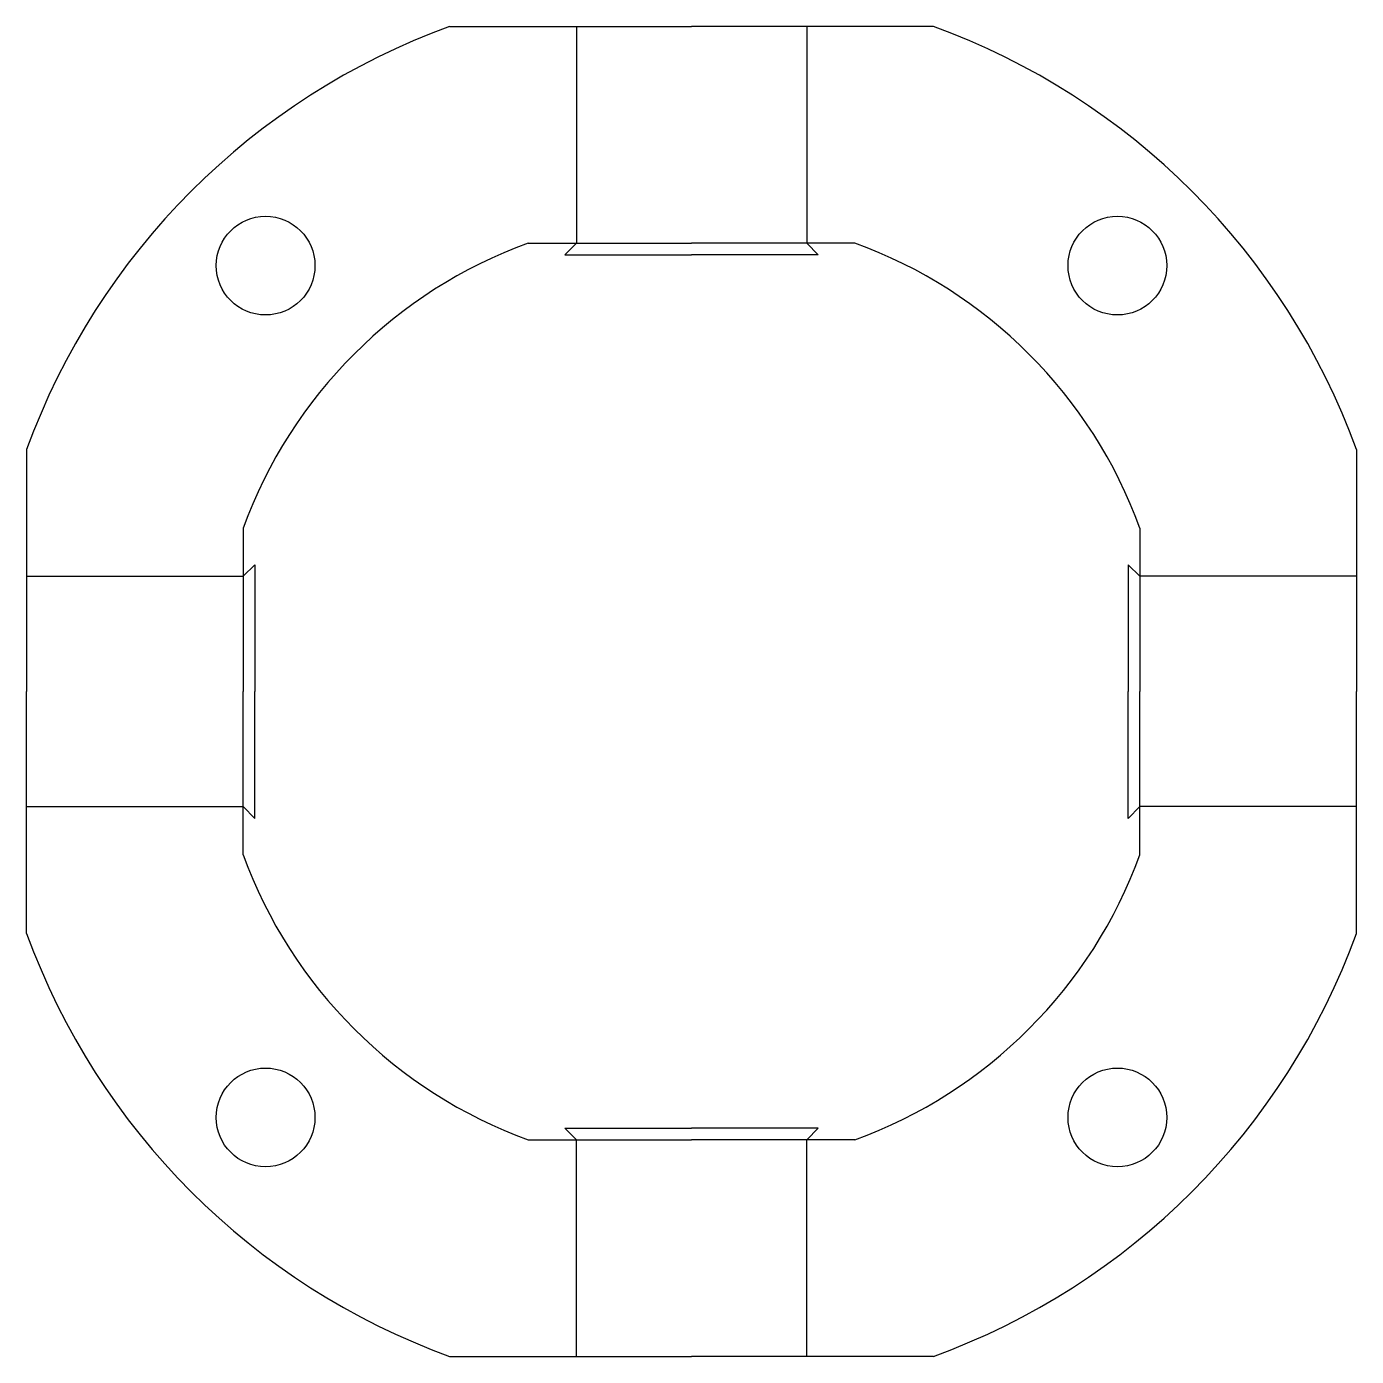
# Model space of a CAD drawing. Header units: millimetres. Extents: x 3072 to 3233, y 1469 to 1630.
import ezdxf

# ---------------------------------------------------------------- set-up
doc = ezdxf.new("R2010")
doc.units = ezdxf.units.MM

msp = doc.modelspace()

# ---------------------------------------------------------------- linework, layer by layer
for p, q in [((3122.95, 1630.23), (3152.37, 1630.23)), ((3138.37, 1630.23), (3138.37, 1603.92)), ((3181.78, 1630.23), (3152.37, 1630.23)), ((3166.37, 1630.23), (3166.37, 1603.92)), ((3132.53, 1603.92), (3152.37, 1603.92)), ((3138.37, 1603.92), (3136.95, 1602.5)), ((3172.2, 1603.92), (3152.37, 1603.92)), ((3166.37, 1603.92), (3167.78, 1602.5)), ((3136.95, 1602.5), (3152.37, 1602.5)), ((3167.78, 1602.5), (3152.37, 1602.5)), ((3071.55, 1578.83), (3071.55, 1549.42)), ((3233.18, 1578.83), (3233.18, 1549.42)), ((3097.86, 1569.25), (3097.86, 1549.42)), ((3206.87, 1569.25), (3206.87, 1549.42)), ((3097.86, 1563.42), (3099.28, 1564.83)), ((3099.28, 1564.83), (3099.28, 1549.42)), ((3206.87, 1563.42), (3205.45, 1564.83)), ((3205.45, 1564.83), (3205.45, 1549.42)), ((3071.55, 1563.42), (3097.86, 1563.42)), ((3233.18, 1563.42), (3206.87, 1563.42)), ((3071.55, 1520), (3071.55, 1549.42)), ((3097.86, 1529.58), (3097.86, 1549.42)), ((3099.28, 1534), (3099.28, 1549.42)), ((3205.45, 1534), (3205.45, 1549.42)), ((3206.87, 1529.58), (3206.87, 1549.42)), ((3233.18, 1520), (3233.18, 1549.42)), ((3071.55, 1535.42), (3097.86, 1535.42)), ((3097.86, 1535.42), (3099.28, 1534)), ((3206.87, 1535.42), (3205.45, 1534)), ((3233.18, 1535.42), (3206.87, 1535.42)), ((3138.37, 1494.91), (3136.95, 1496.33)), ((3136.95, 1496.33), (3152.37, 1496.33)), ((3167.78, 1496.33), (3152.37, 1496.33)), ((3166.37, 1494.91), (3167.78, 1496.33)), ((3132.53, 1494.91), (3152.37, 1494.91)), ((3138.37, 1468.6), (3138.37, 1494.91)), ((3172.2, 1494.91), (3152.37, 1494.91)), ((3166.37, 1468.6), (3166.37, 1494.91)), ((3122.95, 1468.6), (3152.37, 1468.6)), ((3181.78, 1468.6), (3152.37, 1468.6))]:
    msp.add_line(p, q)
for centre in [(3100.6, 1601.18), (3204.13, 1601.18), (3100.6, 1497.65), (3204.13, 1497.65)]:
    msp.add_circle(centre, 6)
for radius, start, end in [(86, 110, 160), (86, 20, 70), (58, 110, 160), (58, 20, 70), (58, 200, 250), (58, 290, 340), (86, 200, 250), (86, 290, 340)]:
    msp.add_arc((3152.37, 1549.42), radius, start, end)

doc.saveas('drawing.dxf')
